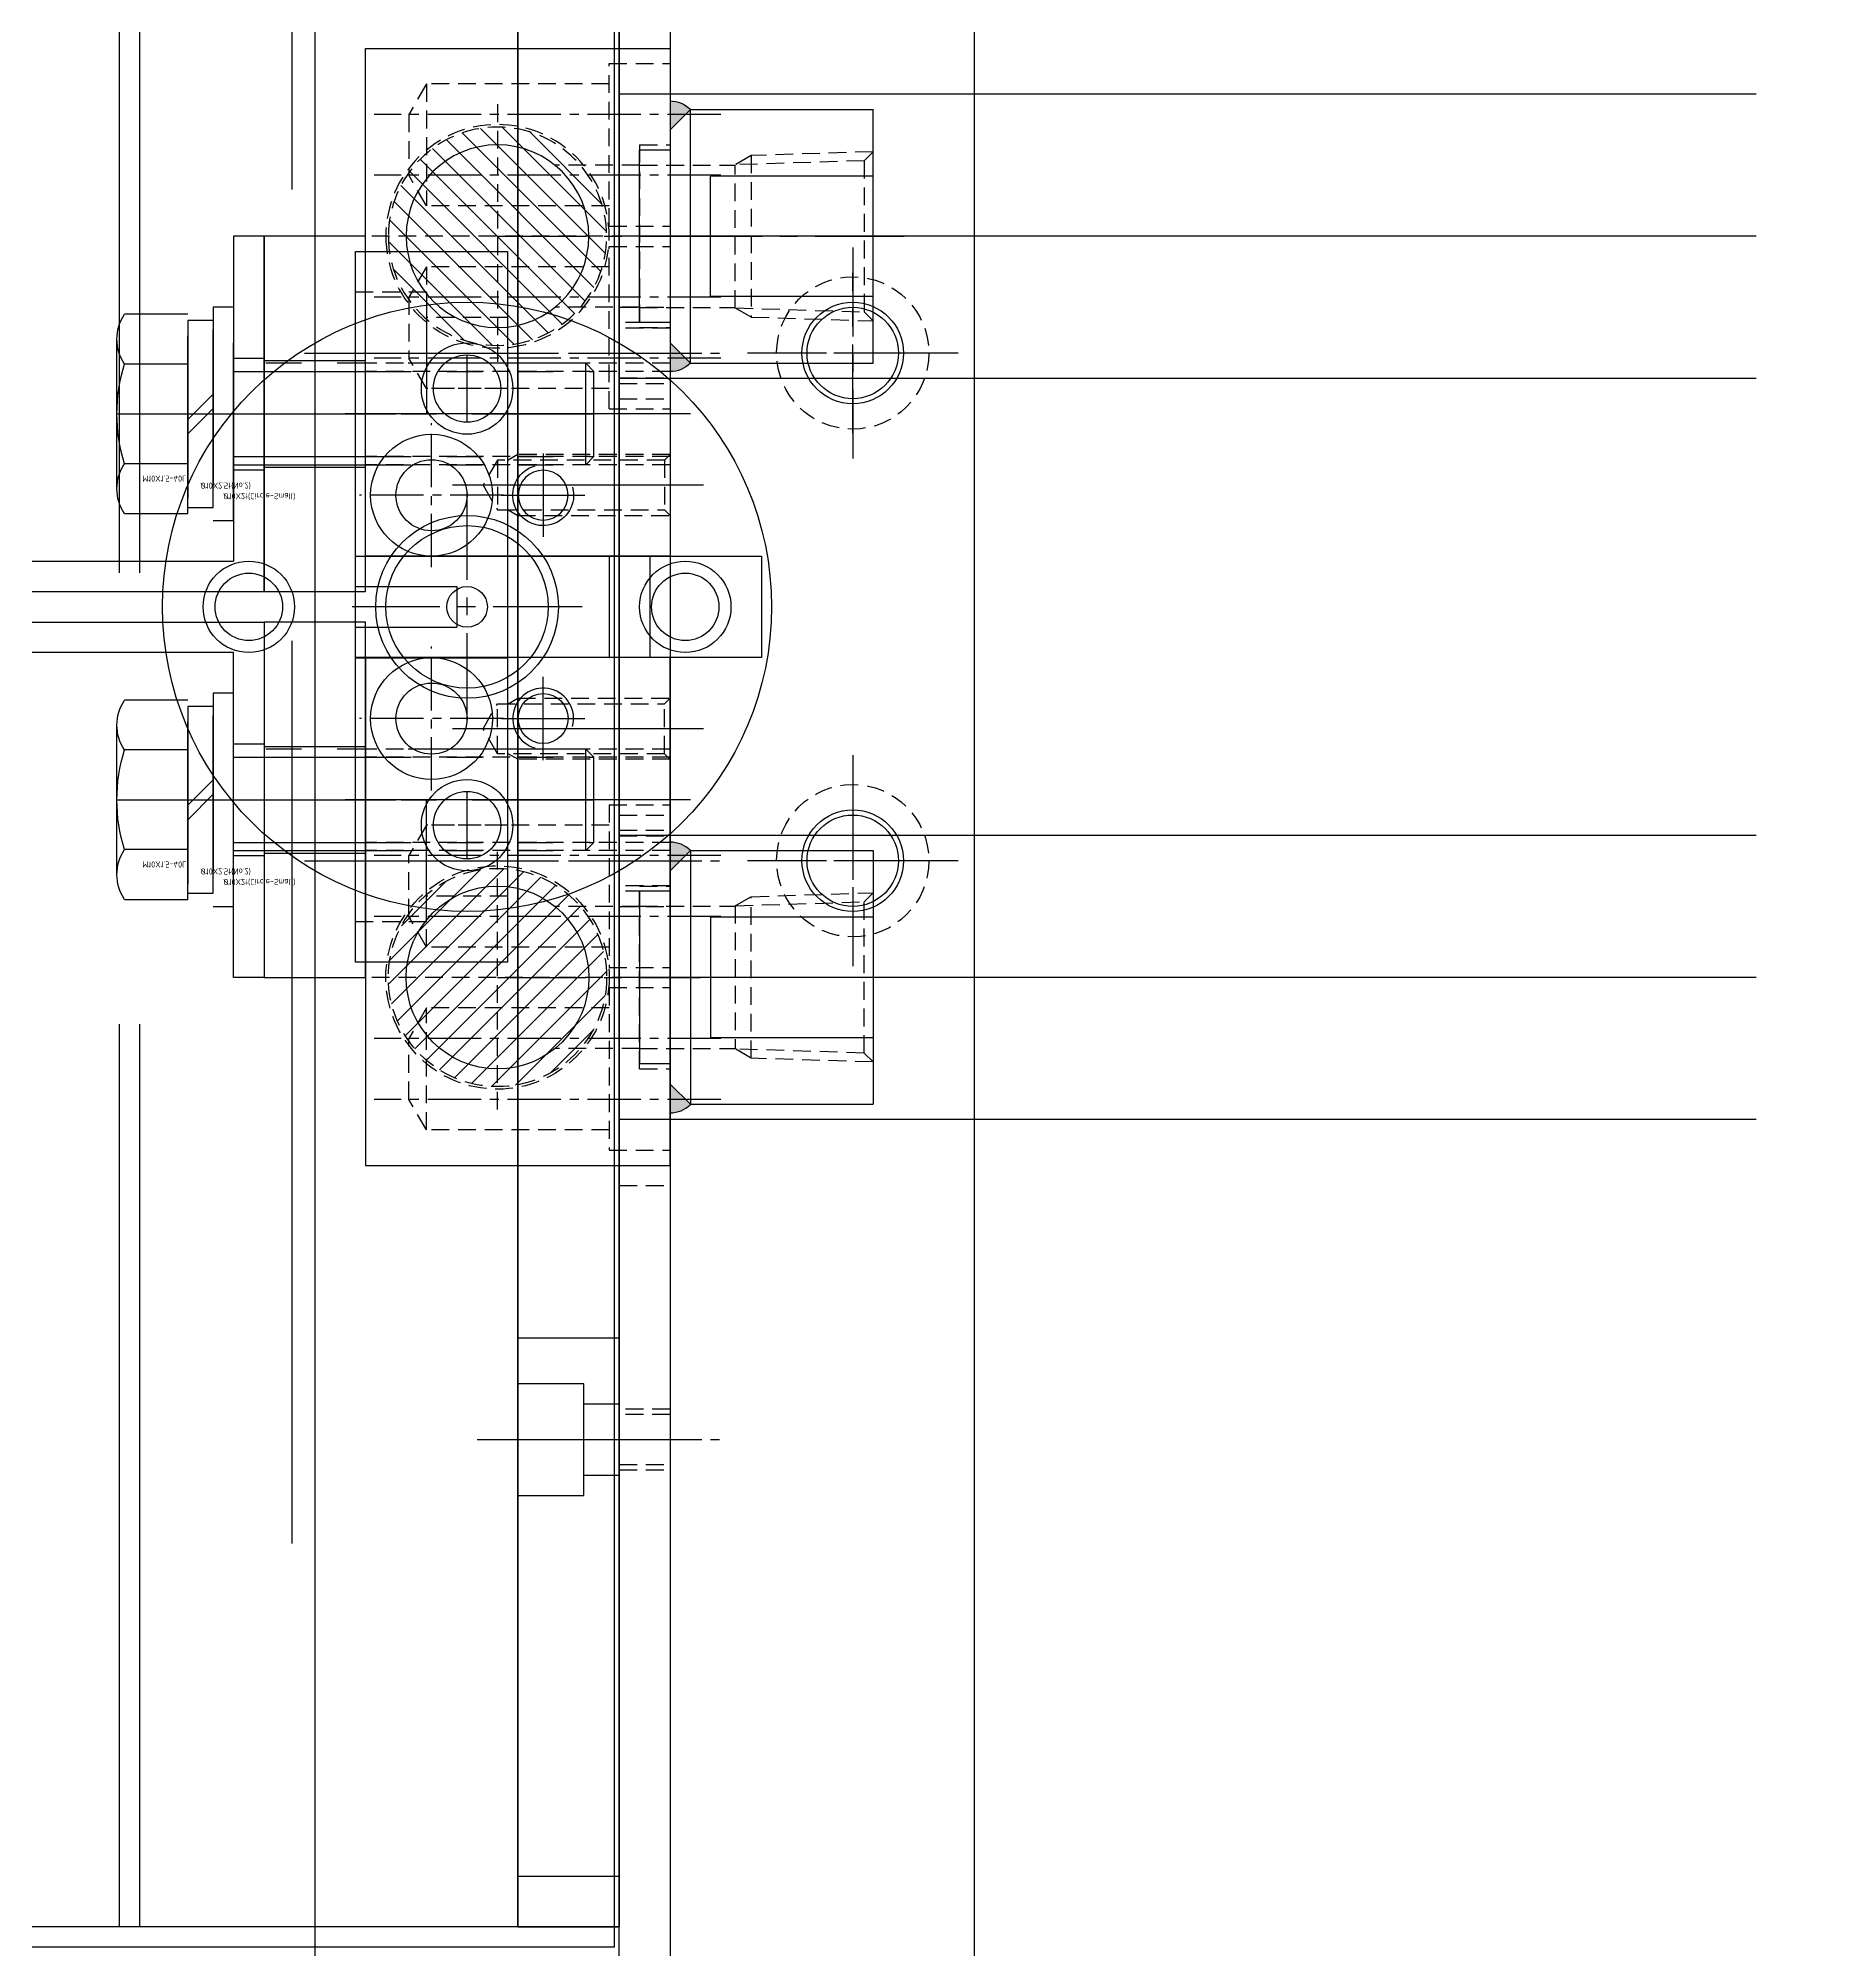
# Model space of a CAD drawing. Header units: millimetres. Extents: x 4969 to 37601, y -771 to 6478.
# Drawn here: x 9337.7 to 9514.8, y 2983.4 to 3171.6 of the extents above; entities that cross this region are included whole.
import ezdxf
from ezdxf.enums import TextEntityAlignment as Align

# ---------------------------------------------------------------- set-up
doc = ezdxf.new("R2010")
doc.units = ezdxf.units.MM
doc.header["$LTSCALE"] = 7
doc.header["$MEASUREMENT"] = 0
for name, pattern in [('CENTER', [2, 1.25, -0.25, 0.25, -0.25]), ('CENTER1', [13, 10, -1, 1, -1]), ('CENTER2', [1.125, 0.75, -0.125, 0.125, -0.125]), ('HIDDEN', [0.375, 0.25, -0.125]), ('HIDDENX2', [19.05, 12.7, -6.35]), ('PHANTOMX2', [5, 2.5, -0.5, 0.5, -0.5, 0.5, -0.5])]:
    doc.linetypes.add(name, pattern=pattern)
doc.layers.get('0').update_dxf_attribs({"linetype": 'CONTINUOUS'})
doc.layers.get('Defpoints').update_dxf_attribs({"linetype": 'CONTINUOUS'})
doc.layers.add('CENTER', color=1, linetype='CENTER1')
doc.layers.add('THIN', color=3, linetype='CONTINUOUS')
doc.styles.get("Standard").update_dxf_attribs({"font": 'ISOCP'})
doc.dimstyles.new('PS-20', dxfattribs={"dimscale": 20, "dimtxt": 3.2, "dimasz": 2.5, "dimexe": 2, "dimexo": 2.5, "dimgap": 2, "dimtad": 1, "dimtoh": 1, "dimrnd": 0.05, "dimzin": 12, "dimdsep": 46, "dimtxsty": 'Standard', "dimcen": 0, "dimclrt": 2, "dimazin": 3, "dimtfac": 1, "dimtofl": 0, "dimtmove": 0, "dimatfit": 3, "dimfxl": 0, "dimtolj": 1, "dimtzin": 0, "dimarcsym": 0})

# ---------------------------------------------------------------- blocks, each defined once
blk = doc.blocks.new('*D212')
at = {"color": 0, "lineweight": -2}
for p, q in [((9714.96, 3615.61), (9970.65, 3615.61)), ((9930.65, 2665.61), (9930.65, 3565.61)), ((9525.77, 2615.61), (9970.65, 2615.61))]:
    blk.add_line(p, q, dxfattribs=at)
at = {"color": 0}
for points in [[(9922.31, 3565.61), (9938.98, 3565.61), (9930.65, 3615.61)], [(9922.31, 2665.61), (9938.98, 2665.61), (9930.65, 2615.61)]]:
    blk.add_solid(points, dxfattribs=at)
at = {"layer": 'Defpoints', "color": 0}
for p in [(9664.96, 3615.61), (9930.65, 3615.61), (9475.77, 2615.61)]:
    blk.add_point(p, dxfattribs=at)
at = {"color": 2, "insert": (9858.65, 3115.61), "char_height": 64, "attachment_point": 5, "rotation": 90}
blk.add_mtext('\\A1;1000', dxfattribs=at)
blk = doc.blocks.new('A$C15B8284D')
at = {"color": 250}
for p, q in [((1000, -300), (0, -300)), ((481.82, -350), (475.18, -350)), ((524.82, -350), (518.18, -350))]:
    blk.add_line(p, q, dxfattribs=at)
for centre, radius in [((500, -350), 30), ((500, -328.5), 4.5), ((500, -328.5), 3.32), ((500, -350), 8), ((478.5, -350), 4.5), ((521.5, -350), 4.5), ((478.5, -350), 3.32), ((500, -350), 2), ((521.5, -350), 3.32), ((500, -371.5), 4.5), ((500, -371.5), 3.32)]:
    blk.add_circle(centre, radius, dxfattribs=at)
blk = doc.blocks.new('A$C627F055A')
at = {"color": 1, "linetype": 'CENTER'}
for p, q in [((-519, 239.1), (-519, 254.9)), ((-469, 239.1), (-469, 254.9)), ((-511.1, 247), (-526.9, 247)), ((-476.9, 247), (-461.1, 247))]:
    blk.add_line(p, q, dxfattribs=at)
blk.add_lwpolyline([(0, 270), (0, 0), (-988, 0), (-988, 270)], close=True)
for centre in [(-519, 247), (-469, 247)]:
    blk.add_circle(centre, 5)
blk = doc.blocks.new('A$C28CC7EDE')
at = {"color": 1, "linetype": 'CENTER2'}
for p, q in [((412, 10), (412, -5)), ((469, 10), (469, -5)), ((519, 10), (519, -5))]:
    blk.add_line(p, q, dxfattribs=at)
at = {"color": 2, "linetype": 'HIDDEN'}
for p, q in [((437, 5), (437, 0)), ((464.5, 5), (464.5, 0)), ((473.5, 5), (473.5, 0)), ((514.5, 5), (514.5, 0)), ((523.5, 5), (523.5, 0))]:
    blk.add_line(p, q, dxfattribs=at)
at = {"color": 6}
blk.add_lwpolyline([(0, 5), (988, 5), (988, 0), (0, 0), (0, 5)], dxfattribs=at)
at = {"color": 2, "linetype": 'HIDDEN'}
for points in [[(409, 5), (409, 0)], [(409.54, 5), (409.54, 0)], [(414.46, 0), (414.46, 5)], [(415, 0), (415, 5)], [(466, 0), (466, 5)], [(466.54, 0), (466.54, 5)], [(471.46, 5), (471.46, 0)], [(472, 5), (472, 0)], [(516, 5), (516, 0)], [(516.54, 5), (516.54, 0)], [(521.46, 0), (521.46, 5)], [(522, 0), (522, 5)]]:
    blk.add_lwpolyline(points, dxfattribs=at)
at = {"layer": 'CENTER'}
for p, q in [((412, 8), (412, -3)), ((469, 8), (469, -3)), ((519, 8), (519, -3))]:
    blk.add_line(p, q, dxfattribs=at)
blk = doc.blocks.new('A$C4C9C1612')
at = {"color": 1, "linetype": 'CENTER'}
for p, q in [((390, -11.33), (390, 11.33)), ((378.67, 0), (401.33, 0)), ((365, -48.38), (365, -27.62)), ((415, -48.38), (415, -27.62)), ((375.38, -38), (354.62, -38)), ((425.38, -38), (404.62, -38))]:
    blk.add_line(p, q, dxfattribs=at)
at = {"color": 4}
blk.add_lwpolyline([(-103, -315), (883, -315), (883, 15), (-103, 15)], close=True, dxfattribs=at)
for centre, radius in [((390, 0), 9), ((365, -38), 4.5), ((415, -38), 4.5)]:
    blk.add_circle(centre, radius, dxfattribs=at)
at = {"color": 2, "linetype": 'HIDDEN'}
for centre in [(365, -38), (415, -38)]:
    blk.add_circle(centre, 7.5, dxfattribs=at)
blk = doc.blocks.new('A$C62BC5687')
at = {"layer": 'THIN', "linetype": 'HIDDEN'}
h = blk.add_hatch(dxfattribs=at)
h.set_pattern_fill('ANSI31', color=252, scale=0.5, angle=-90)
h.set_pattern_definition([(315, (683.2872, 685.342), (1.122532, 1.122532), [])])
edge = h.paths.add_edge_path()
edge.add_arc((23.83, 10.28), 10.75, 0, 360)
at = {"layer": 'THIN', "color": 252, "linetype": 'HIDDEN'}
for p, q in [((23.83, -2.72), (23.83, 23.28)), ((10.83, 10.28), (36.83, 10.28))]:
    blk.add_line(p, q, dxfattribs=at)
for radius in [11, 10.75]:
    blk.add_circle((23.83, 10.28), radius, dxfattribs=at)
at = {"layer": 'THIN', "color": 1, "linetype": 'Continuous'}
blk.add_circle((23.83, 10.28), 9, dxfattribs=at)
blk = doc.blocks.new('A$C3F2609B6')
at = {"color": 251, "linetype": 'HIDDEN'}
for p, q in [((-4.89, 21.51), (-4.89, 51.51)), ((-4.08, 21.51), (-4.08, 51.51)), ((4.3, 21.51), (4.3, 51.51)), ((5.11, 21.51), (5.11, 51.51))]:
    blk.add_line(p, q, dxfattribs=at)
at = {"color": 1, "linetype": 'CENTER2'}
for p, q in [((-29.39, 16.51), (-29.39, 50.65)), ((-23.39, 16.51), (-23.39, 50.65)), ((-11.39, 16.51), (-11.39, 50.65)), ((-5.39, 16.51), (-5.39, 50.65))]:
    blk.add_line(p, q, dxfattribs=at)
at = {"color": 2, "linetype": 'HIDDEN'}
for p, q in [((-32.39, 45.51), (-29.39, 47.24)), ((-29.39, 47.24), (-23.39, 47.24)), ((-20.39, 45.51), (-23.39, 47.24)), ((-14.39, 45.51), (-11.39, 47.24)), ((-11.39, 47.24), (-5.39, 47.24)), ((-2.39, 45.51), (-5.39, 47.24)), ((-32.39, 27.51), (-32.39, 45.51)), ((-32.39, 45.51), (-20.39, 45.51)), ((-20.39, 27.51), (-20.39, 45.51)), ((-14.39, 27.51), (-14.39, 45.51)), ((-14.39, 45.51), (-2.39, 45.51)), ((-2.39, 27.51), (-2.39, 45.51)), ((4.65, 38.51), (9.57, 38.51)), ((4.11, 36.51), (10.11, 36.51)), ((-24.39, 24.51), (-24.39, 32.85)), ((-10.39, 24.51), (-10.39, 32.85)), ((-34.39, 27.51), (-34.39, 21.51)), ((-18.39, 27.51), (-34.39, 27.51)), ((-18.39, 27.51), (-18.39, 21.51)), ((-16.39, 27.51), (-16.39, 21.51)), ((-0.39, 27.51), (-16.39, 27.51)), ((-0.39, 27.51), (-0.39, 21.51)), ((-26.39, 24.51), (-26.39, 21.51)), ((-26.39, 24.51), (-8.39, 24.51)), ((-8.39, 24.51), (-8.39, 21.51))]:
    blk.add_line(p, q, dxfattribs=at)
at = {"color": 1, "linetype": 'CENTER'}
blk.add_line((-17.39, 38.51), (-17.39, 18.51), dxfattribs=at)
at = {"color": 1}
blk.add_lwpolyline([(-35.89, 21.51), (14.11, 21.51), (14.11, 51.51), (-35.89, 51.51)], close=True, dxfattribs=at)
at = {"color": 2, "linetype": 'HIDDEN'}
for points in [[(4.65, 22.05), (4.65, 38.51), (7.11, 39.93), (9.57, 38.51), (9.57, 22.05)], [(4.11, 21.51), (4.11, 36.51), (4.65, 37.45)], [(9.57, 37.45), (10.11, 36.51), (10.11, 21.51)], [(4.11, 21.51), (4.65, 22.05), (9.57, 22.05), (10.11, 21.51)]]:
    blk.add_lwpolyline(points, dxfattribs=at)
at = {"layer": 'CENTER'}
for p, q in [((0.11, 19.51), (0.11, 53.51)), ((7.11, 18.22), (7.11, 42.93))]:
    blk.add_line(p, q, dxfattribs=at)
blk.add_blockref('A$C62BC5687', (-41.22, 28.23))
blk = doc.blocks.new('A$C232D382F')
at = {"color": 1, "linetype": 'CENTER'}
blk.add_line((-5.94, 11.06), (-5.94, -15.01), dxfattribs=at)
at = {"color": 1}
for p, q in [((-18.44, -10), (-18.44, 8)), ((-18.44, 8), (6.56, 8)), ((-11.87, 8), (-11.87, -8)), ((0, 8), (0, -8)), ((6.56, -10), (6.56, 8)), ((-11.87, -8), (0, -8)), ((-16.44, -12), (-18.44, -10)), ((-18.44, -10), (6.56, -10)), ((6.56, -10), (4.56, -12)), ((4.56, -12), (-16.44, -12)), ((-14.44, -12), (-14.44, -15)), ((2.56, -12), (2.56, -15)), ((-14.44, -15), (2.56, -15))]:
    blk.add_line(p, q, dxfattribs=at)
at = {"color": 2, "linetype": 'HIDDEN'}
for p, q in [((2.02, -4), (-13.89, -4)), ((-12.99, -5.57), (1.11, -5.57)), ((-12.94, -15), (-12.94, -5.57)), ((1.06, -15), (1.06, -5.57))]:
    blk.add_line(p, q, dxfattribs=at)
for points in [[(-12.99, -5.57), (-13.89, -4), (-14.27, 8)], [(2.39, 8), (1.51, 7.12), (-13.38, 7.12), (-14.27, 8)], [(2.39, 8), (2.02, -4), (1.11, -5.57)], [(-12.99, -5.57), (-13.38, 7.12)], [(1.51, 7.12), (1.11, -5.57)]]:
    blk.add_lwpolyline(points, dxfattribs=at)
blk = doc.blocks.new('A$C55430DE6')
h = blk.add_hatch(color=256)
h.dxf.hatch_style = 1
h.paths.add_polyline_path([(-29.06, 5.29), (-31.89, 5.29, 0.198912), (-31.06, 3.29)])
h = blk.add_hatch(color=256)
h.dxf.hatch_style = 1
h.paths.add_polyline_path([(-8.06, 5.29), (-5.23, 5.29, -0.198912), (-6.06, 3.29)])
blk.add_circle((6.94, 17.79), 2.46)
for centre, start, end in [((-29.06, 5.29), 180, 225), ((-8.06, 5.29), 315, 0)]:
    blk.add_arc(centre, 2.83, start, end)
at = {"layer": 'CENTER'}
for p, q in [((6.94, 21.89), (6.94, 13.7)), ((2.85, 17.79), (11.04, 17.79))]:
    blk.add_line(p, q, dxfattribs=at)
at = {"layer": 'THIN'}
blk.add_arc((6.94, 17.79), 3, 255, 165, dxfattribs=at)
blk.add_blockref('A$C3F2609B6', (-1.17, -16.22))
at = {"rotation": 180}
blk.add_blockref('A$C232D382F', (-24.49, -6.71), dxfattribs=at)
blk = doc.blocks.new('A$C461530D5')
for p, q in [((-105.5, -137), (-105.5, -25)), ((-91.5, -137), (-91.5, -25)), ((-77.5, -137), (-77.5, -25)), ((-32.5, -137), (-32.5, -25)), ((-18.5, -137), (-18.5, -25)), ((-4.5, -137), (-4.5, -25))]:
    blk.add_line(p, q)
blk.add_blockref('A$C55430DE6', (-72.94, -35.29))
at = {"xscale": -1}
blk.add_blockref('A$C55430DE6', (-37.06, -35.29), dxfattribs=at)
blk = doc.blocks.new('A$C2A484F5A')
at = {"color": 6}
for p, q in [((-3.66, 21.37), (-3.66, 11.37)), ((0.34, 21.37), (0.34, 11.37)), ((0.34, 11.37), (-3.66, 11.37)), ((3.34, -3.63), (-6.66, -3.63)), ((3.34, -7.63), (-6.66, -7.63))]:
    blk.add_line(p, q, dxfattribs=at)
for points in [[(3.34, 21.37), (3.34, -18.63), (-6.66, -18.63), (-6.66, 21.37), (-3.66, 21.37)], [(0.34, 21.37), (3.34, 21.37)]]:
    blk.add_lwpolyline(points, dxfattribs=at)
blk = doc.blocks.new('A$C3F252EB0')
for name, p in [('A$C4C9C1612', (-883, 315)), ('A$C461530D5', (-438, 325)), ('A$C2A484F5A', (-491.34, 304.63)), ('A$C28CC7EDE', (-987, 295)), ('A$C627F055A', (1, 30))]:
    blk.add_blockref(name, p)
blk = doc.blocks.new('A$C74F45971')
at = {"color": 1}
for p, q in [((-33.95, -1.1), (-33.95, 23.9)), ((16.05, -1.1), (16.05, 23.9))]:
    blk.add_line(p, q, dxfattribs=at)
at = {"linetype": 'HIDDEN'}
for p, q in [((-37.45, 18.9), (-37.45, 10.9)), ((-30.45, 18.9), (-30.45, 10.9)), ((12.55, 18.9), (12.55, 10.9)), ((19.55, 18.9), (19.55, 10.9)), ((-39.95, 10.9), (-39.95, 3.9)), ((-27.95, 10.9), (-27.95, 3.9)), ((10.05, 10.9), (10.05, 3.9)), ((22.05, 10.9), (22.05, 3.9))]:
    blk.add_line(p, q, dxfattribs=at)
for p, q in [((-13.95, 3.9), (-13.95, 18.9)), ((-3.95, 3.9), (-3.95, 18.9)), ((-39.95, 10.9), (-27.95, 10.9)), ((22.05, 10.9), (10.05, 10.9))]:
    blk.add_line(p, q)
at = {"color": 1, "linetype": 'CENTER2'}
for p, q in [((-19.95, 18.5), (-19.95, 4.3)), ((2.05, 18.5), (2.05, 4.3)), ((-12.86, 11.4), (-27.05, 11.4)), ((9.14, 11.4), (-5.05, 11.4))]:
    blk.add_line(p, q, dxfattribs=at)
at = {"color": 2}
blk.add_lwpolyline([(-43.95, 18.9), (26.05, 18.9), (26.05, 3.9), (-43.95, 3.9)], close=True, dxfattribs=at)
for centre, radius in [((-19.95, 11.4), 6), ((2.05, 11.4), 6), ((-19.95, 11.4), 3.5), ((2.05, 11.4), 3.5)]:
    blk.add_circle(centre, radius, dxfattribs=at)
blk = doc.blocks.new('A$C19D872B8')
at = {"color": 6, "linetype": 'PHANTOMX2'}
for p, q in [((-5, 34.69), (5, 34.69)), ((-4.19, 0), (-4.19, 35.5)), ((0, -11.5), (0, 35.5)), ((4.19, 0), (4.19, 35.5)), ((0.54, -2), (-1.96, -4.5)), ((1.96, -2), (-0.54, -4.5)), ((-4.91, -4.5), (-4.91, -10.74)), ((4.91, -4.5), (4.91, -10.74)), ((-7.36, -11.5), (7.36, -11.5))]:
    blk.add_line(p, q, dxfattribs=at)
blk.add_lwpolyline([(-5, 0), (-5, 34.69), (-4.19, 35.5), (4.19, 35.5), (5, 34.69), (5, 0)], dxfattribs=at)
for points in [[(-10.5, -2), (-10.5, 0), (10.5, 0), (10.5, -2)], [(-9.2, -4.5), (-9.2, -2), (9.2, -2), (9.2, -4.5)]]:
    blk.add_lwpolyline(points, close=True, dxfattribs=at)
blk.add_lwpolyline([(-9.81, -4.5), (9.81, -4.5), (9.81, -10.74, -0.309401), (4.91, -10.74, -0.154701), (-4.91, -10.74, -0.309401), (-9.81, -10.74)], format="xyb", close=True, dxfattribs=at)
for s, p in [('%%C10X2t(Circle-Small)', (-8.1, -1)), ('%%C10X2.5t(No.2)', (-7.06, -3.25)), ('M10X1.5-40L', (-6.37, -8.98))]:
    blk.add_text(s, height=0.6, rotation=90, dxfattribs=at).set_placement(p, align=Align.MIDDLE_LEFT)
blk = doc.blocks.new('A$C4BA3012A')
at = {"color": 1, "linetype": 'CENTER1'}
blk.add_line((-17.5, -17), (-17.5, -6), dxfattribs=at)
at = {"color": 1}
for p, q in [((-35, -214), (-35, -10)), ((-35, -10), (0, -10)), ((0, -10), (0, -13)), ((0, -13), (-32, -13)), ((-32, -13), (-32, -50))]:
    blk.add_line(p, q, dxfattribs=at)
at = {"color": 2, "linetype": 'HIDDENX2'}
for p, q in [((-23, -13), (-23, -10)), ((-12, -13), (-12, -10))]:
    blk.add_line(p, q, dxfattribs=at)
blk = doc.blocks.new('A$C1016328E')
at = {"color": 1, "linetype": 'CENTER1'}
blk.add_line((-17.5, -17), (-17.5, -6), dxfattribs=at)
at = {"color": 3}
for p, q in [((0, -10), (-35, -10)), ((-35, -10), (-35, -13)), ((0, -217), (0, -10)), ((-35, -13), (-3, -13)), ((-3, -50), (-3, -13))]:
    blk.add_line(p, q, dxfattribs=at)
at = {"color": 2, "linetype": 'HIDDENX2'}
for p, q in [((-23, -13), (-23, -10)), ((-12, -13), (-12, -10))]:
    blk.add_line(p, q, dxfattribs=at)
blk = doc.blocks.new('A$C77F203A6')
at = {"color": 242}
for p, q in [((-58, 0), (-58, 10)), ((192, 0), (192, 10))]:
    blk.add_line(p, q, dxfattribs=at)
at = {"color": 2, "linetype": 'HIDDENX2'}
for p, q in [((-18.5, 6.5), (-18.5, 10)), ((-11.5, 6.5), (-11.5, 10)), ((-5, 0), (-5, 10)), ((139, 0), (139, 10)), ((145.5, 6.5), (145.5, 10)), ((152.5, 6.5), (152.5, 10))]:
    blk.add_line(p, q, dxfattribs=at)
at = {"color": 242}
blk.add_lwpolyline([(197, 10), (-63, 10), (-63, 0), (197, 0)], close=True, dxfattribs=at)
at = {"color": 2, "linetype": 'HIDDENX2'}
for points in [[(-20.5, 0), (-20.5, 6.5), (-9.5, 6.5), (-9.5, 0)], [(154.5, 0), (154.5, 6.5), (143.5, 6.5), (143.5, 0)]]:
    blk.add_lwpolyline(points, dxfattribs=at)
at = {"layer": 'CENTER'}
for p, q in [((-15, -4), (-15, 14)), ((149, -4), (149, 14))]:
    blk.add_line(p, q, dxfattribs=at)
blk = doc.blocks.new('A$C57596740')
at = {"color": 1, "linetype": 'CENTER1'}
blk.add_line((0, -13), (0, 3), dxfattribs=at)
at = {"color": 2, "linetype": 'HIDDENX2'}
for p, q in [((-5.25, -10), (-5.25, 0)), ((5.25, -10), (5.25, 0))]:
    blk.add_line(p, q, dxfattribs=at)
at = {"color": 1}
blk.add_lwpolyline([(-17.5, -10), (17.5, -10), (17.5, 0), (-17.5, 0)], close=True, dxfattribs=at)
blk = doc.blocks.new('A$C73F06ACE')
at = {"color": 2, "linetype": 'HIDDENX2'}
for p, q in [((-262, 12), (-262, 123.5)), ((-2, 123.5), (-2, 12)), ((-2, 76.75), (-262, 76.75)), ((-2, 74.75), (-262, 74.75)), ((-2, 58.75), (-262, 58.75)), ((-2, 56.75), (-262, 56.75))]:
    blk.add_line(p, q, dxfattribs=at)
at = {"color": 4}
blk.add_lwpolyline([(0, 12), (-264, 12), (-264, 123.5), (0, 123.5)], close=True, dxfattribs=at)
at = {"color": 2, "linetype": 'HIDDENX2'}
blk.add_lwpolyline([(-262, 43.75), (-262, 91.75), (-2, 91.75), (-2, 43.75)], close=True, dxfattribs=at)

msp = doc.modelspace()

# ---------------------------------------------------------------- block references
for name, p, rotation in [('A$C3F252EB0', (9694.962, 3608.613, -0.01), 90.00000000007347), ('A$C15B8284D', (9729.962, 3615.613, -0.01), 270.0000000000735), ('A$C73F06ACE', (9270.962, 2983.613, -0.01), 270.0000000000735), ('A$C77F203A6', (9384.962, 3182.613, -0.01), 270.0000000000735), ('A$C1016328E', (9369.962, 3117.113, -0.01), 270.0000000000735), ('A$C57596740', (9369.962, 3134.613, -0.01), 270.0000000000735), ('A$C74F45971', (9365.062, 3106.659, -0.01), 270.0000000000735), ('A$C4BA3012A', (9369.962, 3079.113, -0.01), 270.0000000000735), ('A$C57596740', (9369.962, 3096.613, -0.01), 270.0000000000735)]:
    msp.add_blockref(name, p, dxfattribs=dict(rotation=rotation))
at = {"xscale": -1, "rotation": 270.0000000000735}
for name, p in [('A$C77F203A6', (9384.962, 3048.613, -0.01)), ('A$C19D872B8', (9356.962, 3134.613, -0.01)), ('A$C19D872B8', (9356.962, 3096.613, -0.01))]:
    msp.add_blockref(name, p, dxfattribs=at)

# ---------------------------------------------------------------- dimensions: what is measured, and where the dimension line sits
dim = msp.add_linear_dim(base=(9930.648, 3615.613, -0.01), p1=(9475.768, 2615.613, -0.01), p2=(9664.962, 3615.613, -0.01), angle=90, dimstyle='PS-20', override={"dimtmove": 1})
dim.commit()
dim.dimension.update_dxf_attribs({"geometry": '*D212', "text_midpoint": (9858.648, 3115.613, -0.01)})

doc.saveas('drawing.dxf')
